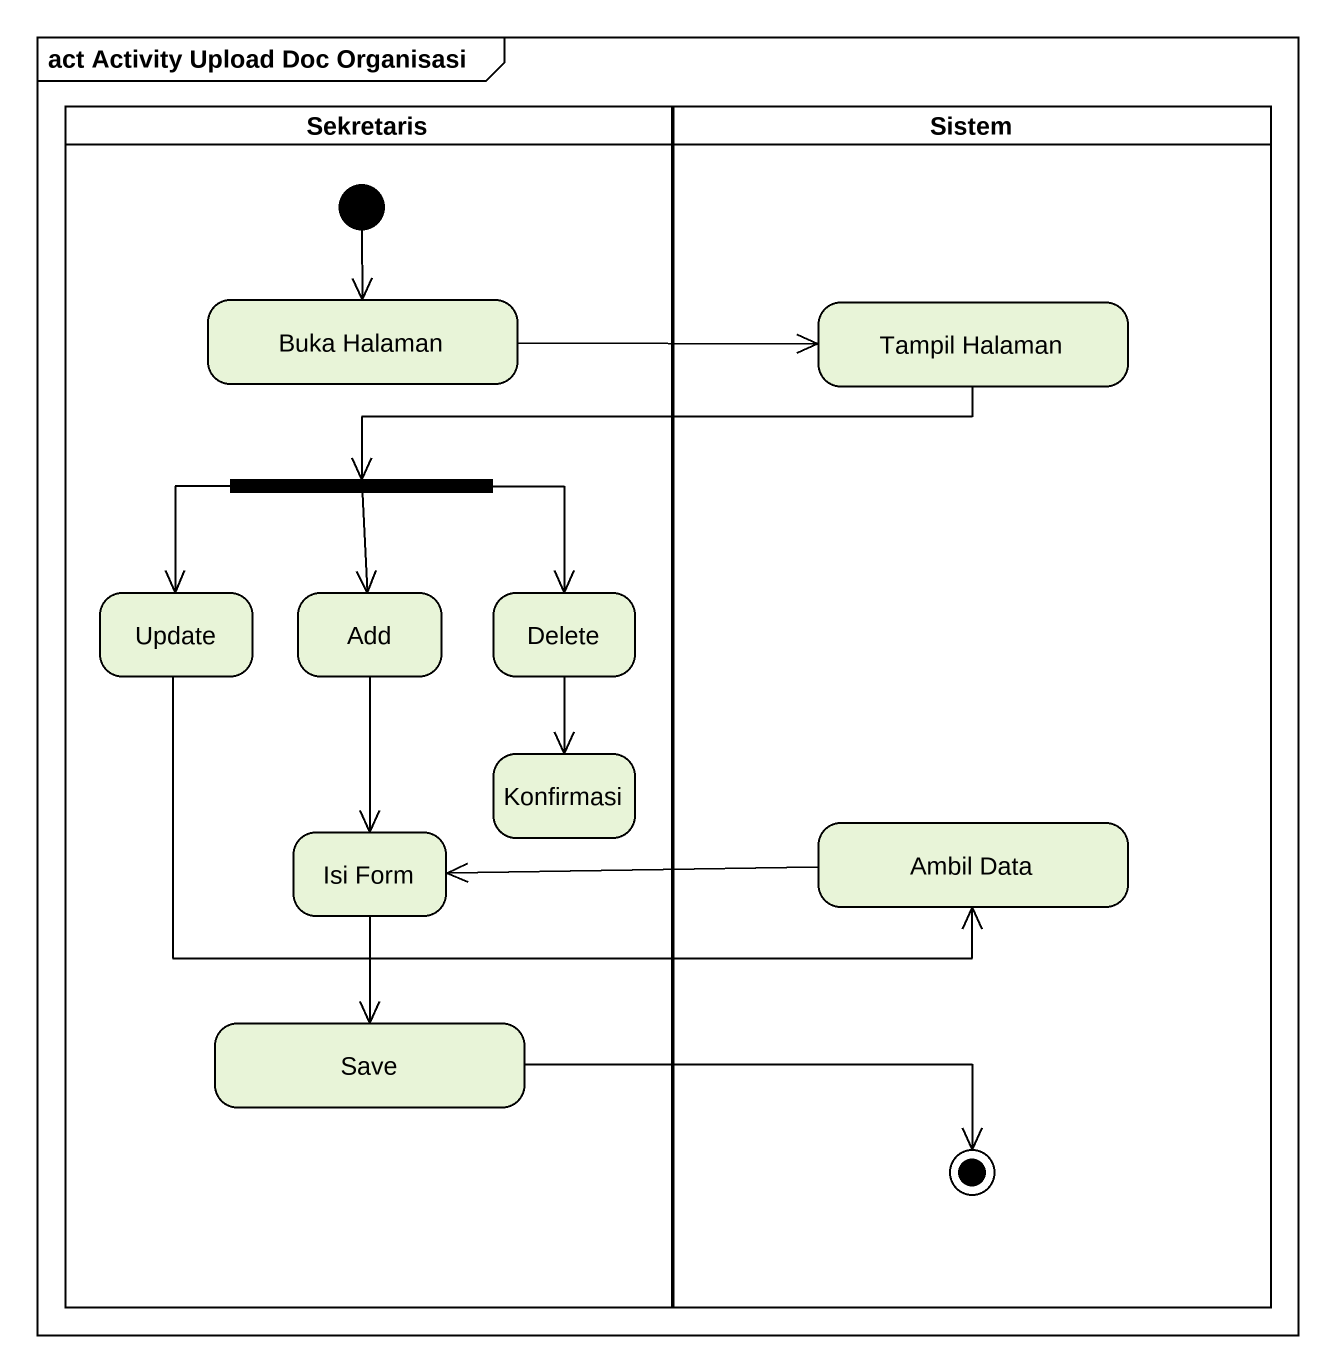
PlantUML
@startuml
mainframe act Activity Upload Doc Organisasi
hide empty description
state Sekretaris <<partition>> {
  state "Buka Halaman" as Buka_Halaman
  state fork1 <<fork>>
  state Update
  state Add
  state Delete
  state "Isi Form" as Isi_Form
  state Konfirmasi
  state Save
  [*] --> Buka_Halaman
}
state Sistem <<partition>> {
  state "Tampil Halaman" as Tampil_Halaman
  state "Ambil Data" as Ambil_Data
  state final1 <<end>>
}
Buka_Halaman -right-> Tampil_Halaman
Tampil_Halaman -left-> fork1
fork1 --> Update
fork1 --> Add
fork1 --> Delete
Update -right-> Ambil_Data
Add --> Isi_Form
Delete --> Konfirmasi
Isi_Form --> Save
Ambil_Data -left-> Isi_Form
Save -right-> final1
@enduml
